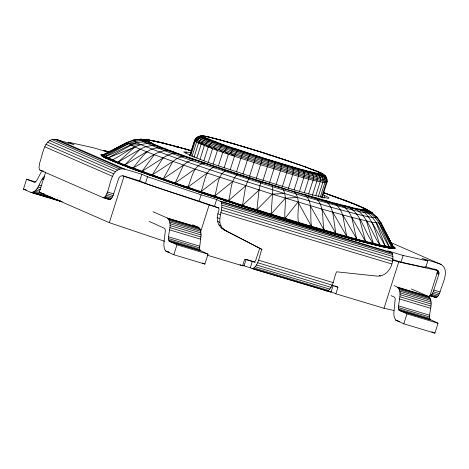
<?xml version="1.0" encoding="UTF-8"?>
<svg xmlns="http://www.w3.org/2000/svg" width="469" height="469" viewBox="0 0 469 469"><rect width="100%" height="100%" fill="white"/><g stroke="black" fill="none" stroke-linecap="round" stroke-linejoin="round"><path stroke-width="0.7" d="M195.028 139.486L195.022 139.78C216.057 149.922 238.961 155.872 261.016 163.452C282.924 169.749 304.598 178.062 327.128 181.62C327.503 172.51 315.713 171.613 309.587 168.418C291.313 161.699 272.77 155.708 254.192 149.904C238.674 145.197 223.185 140.307 207.368 136.708C202.86 135.207 196.183 135.26 194.494 140.741L189.716 155.808M392.952 246.465L394.452 247.491L394.599 248.177L391.75 248.464L383.15 246.917L360.849 241.377L292.422 221.808L285.152 219.533L284.988 218.378C283.968 208.67 287.896 196.64 282.379 187.934C245.662 176.614 209.068 164.871 172.973 151.692C164.941 148.544 156.664 145.847 149.078 141.697C132.938 134.738 117.731 149.001 103.678 154.53L100.97 154.811L101.263 155.52L102.875 156.646L105.812 158.182L130.417 168.131L171.361 182.752L237.097 204.572L305.559 225.753L351.785 239.02L383.15 246.917L391.75 248.464L395.162 248.324L394.875 247.609L392.899 246.366L395.162 248.324L394.136 247.89L393.075 246.665L380.775 223.35L377.111 217.933L372.292 213.524L363.856 208.471L358.052 205.598L323.176 192.442C339.591 199.196 357.478 203.229 372.45 213.032L372.292 213.524C357.255 212.316 342.816 206.811 328.206 203.265C301.485 195.702 274.94 187.547 248.482 179.117C212.135 166.448 174.245 156.716 139.662 139.727L139.821 139.24C157.596 139.868 174.538 146.621 191.692 150.748M196.992 137.253L194.488 141.034L189.927 155.415M326.16 177.868L326.811 178.654C304.674 175.16 283.376 166.987 261.843 160.803C240.169 153.351 217.657 147.501 196.986 137.54L199.97 136.274L201.606 136.192L224.651 145.179L265.132 158.604L304.399 170.294L323.809 174.896L320.562 172.879L325.099 175.898L323.809 174.896C302.968 171.607 282.924 163.91 262.652 158.094C242.25 151.077 221.063 145.572 201.606 136.192L202.239 135.846L207.368 136.708L218.402 139.516C211.882 138.091 205.123 134.92 198.41 136.444L198.405 136.731C218.742 146.527 240.884 152.284 262.206 159.618C283.387 165.698 304.34 173.741 326.119 177.176L327.139 180.254C304.744 176.719 283.194 168.453 261.415 162.198C239.483 154.659 216.707 148.737 195.796 138.66L196.482 138.291M195.18 140.659L194.488 141.034C215.564 151.188 238.51 157.156 260.606 164.754C282.561 171.056 304.27 179.387 326.84 182.951L326.846 182.658L322.062 198.018M327.128 181.62L327.133 181.321L326.84 182.951M149.206 140.307L153.65 141.028L145.542 139.481L144.165 139.557L144.012 140.032C169.884 153.328 198.563 160.668 225.882 170.54C248.412 178.085 271.117 185.062 293.987 191.452C301.936 199.126 296.238 212.891 298.542 222.482L298.882 223.69L251.097 209.022L251.214 208.447C218.402 196.787 184.956 186.879 152.226 174.931C136.057 168.576 118.897 163.962 103.825 155.204L103.678 154.53L127.24 142.336L133.348 140.043L139.821 139.24L148.134 139.791L163.798 143.268L155.544 141.503M224.112 167.902L228.456 154.201L230.302 153.392L232.513 149.887L233.392 149.165L235.022 148.767L268.843 160.04L267.711 165.557L262.968 180.559M268.93 155.216L268.954 154.694L266.644 153.826L238.633 145.296L260.406 151.845L286.887 160.58L268.954 154.694M261.948 249.408L226.31 230.906C213.524 224.428 224.012 211.654 221.35 201.91L216.649 199.472L201.107 194.805L147.547 176.754L141.808 174.251L124.977 169.198L57.253 139.656C44.063 136.573 42.878 154.43 39.801 162.485L38.991 167.462L39.472 169.626L39.994 170.112L103.127 197.648L109.341 199.518L110.01 199.548L111.581 198.287L113.117 195.579L118.721 178.197L120.375 176.127L122.878 175.816L139.703 180.876L145.443 183.379C169.608 192.226 194.699 199.096 218.724 208.048C219.445 209.948 218.349 211.959 217.874 213.782C215.98 219.768 218.349 226.89 224.012 229.904L261.948 249.408C259.076 255.552 259.193 264.58 252.938 268.667L242.104 265.167M251.935 268.614L327.526 291.067C333.787 286.987 333.664 277.953 336.543 271.809L376.701 276.077C388.291 277.085 394.974 263.091 392.283 253.248L387.582 250.815L403.123 255.482L427.792 260.928L425.694 267.547L401.024 262.101L392.236 259.463M149.177 221.386L164.906 228.544L165.358 231.012L163.951 241.893L163.904 245.879L164.472 248.986L165.616 250.974L173.817 254.743L204.894 264.076L208.048 254.145L176.965 244.812L168.969 241.019C166.941 233.791 173.53 224.211 167.497 218.073L152.988 211.742M208.048 254.145L200.046 250.358L199.595 247.89L201.101 234.928L200.474 229.916L198.575 227.406L192.642 224.815M391.035 295.64L394.329 297.076L395.238 298.653L393.837 313.052L394.101 316.634L395.601 320.051L403.803 323.815L434.88 333.154L438.034 323.223L406.951 313.89L398.955 310.097C396.827 302.675 405.286 288.798 394.183 285.709M438.034 323.223L430.032 319.43C428.004 312.202 434.593 302.622 428.56 296.478L411.413 288.998M260.817 181.784L270.443 184.253L272.536 185.448L272.8 189.886L271.07 215.201L256.766 210.739L259.04 190.039L260.817 181.784C240.855 174.638 220.231 169.104 200.439 161.436C191.1 158.639 181.831 155.585 172.973 151.692C157.648 146.504 145.578 162.485 132.95 167.908L129.983 168.054L110.033 160.111L112.537 159.8C125.68 153.592 139.017 139.838 154.881 144.575M102.916 154.817L103.057 155.491C128.682 169.033 157.144 176.549 184.264 186.592C210.939 196.124 238.281 203.587 265.02 212.779L265.067 213.407M129.983 168.054L183.344 186.908L242.379 206.19L245.744 185.824L249.051 178.05M427.792 260.928L422.053 258.425L438.878 263.478C451.624 268.221 442.109 283.698 440.074 291.911L438.714 295.083L436.34 297.563L430.126 295.693L431.697 294.432L433.233 291.724L438.837 274.342L438.943 272.559L438.193 271.006L436.78 270.097L425.559 266.726M385.284 232.008L393.532 247.339L389.633 247.356L380.306 245.592L340.447 235.25L284.988 218.935L237.384 204.05L228.585 200.668L223.649 199.624C221.849 200.31 228.661 202.907 228.585 200.668C231.293 191.944 230.168 181.016 237.361 174.286M223.649 199.624C214.82 196.47 206.032 193.175 196.968 190.86L196.2 191.223L213.899 196.998L214.62 196.13C217.921 187.676 216.871 175.57 225.882 170.54M318.222 196.916L322.783 182.535C323.716 179.633 322.649 176.197 320.063 174.509L320.169 174.116C323.886 175.025 325.984 179.34 324.8 182.887L320.239 197.273M262.652 158.094L256.262 178.449M58.871 200.374L61.972 201.729L30.89 192.396L23.45 189.148L26.598 179.217L35.58 181.913M164.683 241.318L109.324 222.664L39.308 192.12L45.669 172.059M67.923 143.532L68.345 142.207L93.014 147.653L108.55 152.319L104.634 150.608L103.637 150.561L109.242 152.243M103.127 197.648L103.796 197.684L105.367 196.417L107.524 192.032C110.596 183.977 111.786 166.12 124.977 169.198M394.599 248.177L394.118 248.605L393.339 248.406L391.82 246.893L380.775 223.35L372.017 222.288L351.709 217.364L321.834 209.063L272.284 194.178L194.899 169.092L154.272 154.735L134.838 147.049L107.53 158.153L106.211 158.241L101.263 155.52L103.825 155.204L127.07 142.869L127.24 142.336L128.799 142.248M109.324 222.664L124.027 176.321L122.69 175.74M139.703 180.876L141.808 174.251M145.443 183.379L147.547 176.754M185.888 153.322L186.31 151.997L191.293 153.052M190.596 155.925L195.163 141.544C196.23 138.033 200.228 135.869 203.751 136.913L201.611 135.922L199.97 136.274C219.897 145.871 241.594 151.51 262.482 158.692C283.235 164.654 303.76 172.533 325.099 175.898M191.944 156.64L196.505 142.259C197.555 138.795 201.465 136.538 204.971 137.569L202.227 136.661M193.949 157.561L198.51 143.174C199.536 139.774 203.329 137.376 206.823 138.419M196.804 157.983L201.148 144.282C202.356 141.075 205.768 138.443 209.291 139.457M200.058 159.272L204.402 145.572C205.85 142.64 208.781 139.692 212.346 140.665M173.817 254.743L176.965 244.812M203.886 160.726L208.23 147.032C209.971 144.458 212.346 141.105 215.951 142.031M208.254 162.333L212.598 148.638C214.661 146.51 216.42 142.699 220.067 143.543M199.008 201.43L201.107 194.805M213.114 164.08L217.464 150.379L218.806 149.412C219.855 147.207 221.931 144.71 224.651 145.179M218.419 165.938L222.763 152.243L224.352 151.352L226.762 147.917L228.737 146.897M200.585 231.979L209.145 205.006L124.027 176.321M214.544 206.096L216.649 199.472M230.138 169.936L234.94 154.958L236.997 151.405L238.533 150.232M236.429 172.035L241.224 157.051L243.071 153.427L244.343 152.167M242.924 174.163L247.708 159.179L250.34 154.137M249.561 176.309L254.327 161.318L256.467 156.118M207.708 255.329L242.614 265.812L244.712 259.193L255.23 262.353M269.605 182.611L274.33 167.609L275.092 162.632L274.969 161.94L268.843 160.04M244.015 266.005L246.114 259.38M276.1 184.598L280.82 169.59L281.353 165.551L280.972 163.769L274.969 161.94M250.229 267.869L252.334 261.251L246.805 259.592M259.656 248.406L255.558 260.776L254.368 262.013L252.902 261.497M282.397 186.492L287.104 171.478L287.427 167.374L286.788 165.516L280.972 163.769M288.429 188.268L292.773 174.568L293.395 170.435L292.351 167.157L286.788 165.516M294.127 189.916L298.472 176.221L298.988 172.053L297.616 168.682L292.351 167.157M299.439 191.416L303.783 177.722C304.545 175.189 304.557 172.012 302.523 170.065L297.616 168.682M304.311 192.753L308.655 179.058C310.367 174.796 307.529 169.532 302.523 170.065M308.684 193.914L313.028 180.219C314.617 176.115 311.832 170.81 307.019 171.302M312.307 195.573L316.868 181.192C318.34 177.264 315.66 171.935 311.058 172.375M315.789 195.661L320.134 181.966C321.335 178.431 319.43 173.917 315.555 173.167L314.605 173.272M321.593 197.408L326.154 183.027C327.333 179.557 325.269 175.992 322.279 174.239L321.787 173.536L323.809 174.896M324.003 198.27L324.841 195.62L322.895 194.84M252.938 268.667L331.038 292.14L333.137 285.521M394.001 310.49L384.023 308.285L335.851 293.817L337.95 287.198L334.708 285.785M272.536 185.448C304.375 194.365 335.827 206.348 368.564 211.261L368.716 210.792L363.856 208.471L367.637 209.93L361.617 207.239L365.539 208.793L372.45 213.032M380.775 223.35L380.945 222.816L377.275 217.423L371.331 212.14L369.156 210.962L370.715 212.393M384.023 308.285L398.726 261.942L437.929 270.601L429.37 297.575M401.024 262.101L403.123 255.482M403.803 323.815L406.951 313.89M200.087 192.448L200.984 191.633C204.713 183.273 204.414 170.253 214.738 166.841M204.044 163.241C192.794 165.24 191.915 178.795 187.799 187.225C175.746 183.719 163.933 179.498 152.226 174.931C147.471 174.955 143.666 170.382 138.865 171.343M237.384 204.05L237.097 204.572M193.932 159.771L191.375 160.181L187.407 161.998L183.467 165.17L175.195 182.945L194.899 169.092M30.89 192.396C39.126 192.108 39.132 180.108 44.795 176.151M184.499 156.47L181.603 156.763L177.159 158.416L172.809 161.447L163.3 178.836L183.467 165.17M41.483 171.648L36.482 180.958L34.77 182.476L26.598 179.217M175.852 153.381L172.651 153.562L167.767 155.057L163.042 157.953L152.226 174.931L172.809 161.447M154.272 154.735L142.078 171.279L163.042 157.953M251.214 208.447C262.875 210.364 273.468 216.068 284.988 218.378L298.02 202.039L312.12 227.629L351.785 239.02L381.262 246.407L379.902 244.924C371.507 232.859 367.778 216.508 354.828 208.23L334.35 203.071L293.987 191.452M168.09 150.531C165.211 148.075 161.189 147.841 157.566 147.94C145.572 148.362 140.243 160.31 132.95 167.908L140.307 171.208M265.02 212.779L271.082 214.104L285.322 198.194L297.545 197.449L330.88 207.181L356.809 214.151L368.693 216.913L377.111 217.933L377.275 217.423L376.103 216.485L376.906 217.675M161.295 147.958L159.724 146.598L155.538 145.683L151.604 145.583L145.701 146.691L140.09 149.253L124.936 164.853L122.175 165.065M210.135 195.215L209.526 195.632M256.953 209.696L272.284 194.178L284.454 193.48L297.545 197.449M242.743 205.205L259.04 190.039M228.585 200.668L245.744 185.824M214.62 196.13L232.542 181.573M103.825 155.204C118.698 150.08 134.656 135.201 151.317 142.934C134.779 138.115 120.351 152.062 105.361 156.312L103.262 156.681L101.709 155.561L101.562 154.876L102.013 154.524L103.79 154.629M200.984 191.633L219.568 177.335M206.976 173.161L187.799 187.225L196.968 190.86M184.264 186.592L183.344 186.908M146.592 151.821L124.936 164.853L131.531 167.961M140.09 149.253L118.106 162.139L115.503 162.409M197.666 137.177L199.073 136.368M108.275 157.848L130.892 145.238L140.653 144.575C187.647 163.476 236.159 178.308 284.454 193.48M105.361 156.312L128.295 143.842L136.637 142.723L140.653 144.575M106.199 153.615L111.939 150.537M113.217 149.857L127.24 142.336M108.151 152.671L110.731 151.37M172.141 182.459L171.079 182.728M317.619 173.987L318.164 173.741L320.063 174.509M160.703 178.496L159.507 178.712M150.062 174.732L148.737 174.908M393.385 246.665L394.136 247.89L391.75 248.464L376.144 245.058L357.384 240.286L305.208 225.425L242.432 206.055L183.848 186.85L130.857 168.125L106.739 158.27L102.248 155.597L102.101 154.917L104.927 154.301L103.678 154.53M101.562 154.876L103.86 154.659M271.082 214.104L311.615 226.375L356.651 239.131L379.902 244.924L389.194 246.676L393.075 246.665L380.945 222.816L379.72 221.843M213.037 138.578L214.362 138.443M209.409 137.657L210.816 137.546M175.998 146.973L178.589 147.102L161.629 142.981M186.31 151.997L183.602 151.938C204.543 162.778 228.022 168.359 250.206 176.309C276.165 184.112 301.884 193.287 328.552 198.387L328.974 197.713L324.841 195.62M429.457 295.663L436.34 297.563M103.362 154.688L100.97 154.811L101.709 155.561M392.875 248.124L388.086 247.902L380.846 246.131M103.262 156.681L102.875 156.646L110.532 160.216M284.988 218.378C303.238 224.833 322.109 229.212 340.447 235.25C353.767 238.064 366.565 242.807 379.902 244.924C375.306 231.979 372.761 215.992 359.283 209.145L354.828 208.23L360.813 210.323M143.936 139.481L141.245 139.158L133.348 140.043L133.184 140.553L136.637 142.723M201.606 136.192L203.992 136.168L203.493 135.975M201.611 135.922L203.259 136.209L202.239 135.846M201.91 136.051L203.177 136.274M145.097 140.893L149.078 141.697L148.192 140.882L144.165 139.557L150.49 140.542L148.134 139.791M144.012 140.032L148.192 140.882L148.661 140.495L145.542 139.481M39.308 192.12L40.733 192.431M151.915 140.501L158.106 141.937L156.839 141.585M219.087 139.674L237.935 145.091M162.854 143.045L187.5 149.558L177.874 147.002M191.651 150.801L186.721 149.459L191.528 150.83M219.046 139.692L238.07 145.103M394.452 247.491L394.875 247.609L392.899 246.366M305.038 224.979L305.366 225.63L312.12 227.629M104.634 150.608L109.535 152.085M57.253 139.656L74.084 144.71L68.345 142.207M220.565 201.183L391.504 252.521M221.35 201.91L392.283 253.248M221.866 203.265L392.799 254.603M222.077 205.152L393.016 256.496M221.972 207.45L392.911 258.788M209.145 205.006L218.935 207.943M392.43 260.055L398.726 261.942M221.556 209.995L392.494 261.333M220.858 212.615L391.797 263.953M39.994 170.112L43.453 171.144M107.524 192.032L113.738 193.896M433.854 290.041L440.074 291.911M106.903 193.709L113.117 195.579M433.233 291.724L439.447 293.588M106.164 195.204L112.384 197.074M432.5 293.219L438.714 295.083M43.084 177.669L44.461 178.085M105.367 196.417L111.581 198.287M431.697 294.432L437.917 296.297M104.558 197.261L110.772 199.132M430.888 295.277L437.102 297.141M42.228 179.082L43.611 179.498M103.796 197.684L110.01 199.548M167.497 218.073L198.575 227.406M397.483 287.145L428.56 296.478M168.254 218.589L199.331 227.922M398.24 287.667L429.323 297M168.893 219.433L199.97 228.766M398.879 288.505L429.956 297.844M169.397 220.577L200.474 229.916M399.383 289.654L430.46 298.988M169.76 222.007L200.838 231.34M399.746 291.085L430.823 300.418M169.966 223.69L201.049 233.023M399.951 292.767L431.034 302.1M39.126 185.108L41.196 185.73M170.024 225.589L201.101 234.928M400.01 294.667L431.087 304M38.077 186.984L40.844 187.811M169.919 227.676L201.002 237.009M399.91 296.748L430.988 306.081M36.992 188.638L40.451 189.675M169.667 229.898L200.744 239.231M399.652 298.97L430.73 308.303M35.896 190.033L39.349 191.071M34.8 191.147L44.467 194.049M33.727 191.95L52.376 197.555M23.45 189.148L26.211 189.974M258.53 260.184L333.119 282.59M32.707 192.431L58.953 200.316M31.757 192.583L62.143 201.711M257.598 262.704L332.187 285.111M331.642 285.304L337.95 287.198M168.658 236.833L199.735 246.172M398.644 305.911L429.721 315.244M168.518 238.557L199.595 247.89M256.496 264.95L331.085 287.35M398.503 307.635L429.581 316.968M168.623 239.993L199.7 249.326M398.609 309.065L429.686 318.398M255.294 266.767L329.883 289.174M168.969 241.019L200.046 250.358M398.955 310.097L430.032 319.43M169.526 241.564L200.603 250.897M399.512 310.642L430.589 319.975M254.081 268.034L328.669 290.44M165.616 250.974L168.383 251.806M395.601 320.051L397.677 320.673M166.378 251.495L169.139 252.328M396.364 320.573L399.817 321.611M278.674 217L278.791 217.581L285.152 219.533M256.766 210.739L237.15 204.525M242.379 206.19L251.097 209.022M323.516 192.7C335.376 196.921 347.482 200.773 358.849 206.161M291.179 162.028L287.503 160.791L301.813 165.709L300.887 165.27M366.74 242.907L365.896 242.115L351.709 217.364L349.165 212.181L345.641 208.037L342.839 205.967L334.35 203.071L337.369 205.815L340.488 209.848L342.687 214.937L357.724 240.544M334.854 203.822L325.433 200.609L328.206 203.265L330.88 207.181L332.691 212.164L347.652 237.812M326.008 201.365L315.649 197.83C324.847 205.686 321.793 219.486 324.079 230.021L324.741 231.323M374.608 244.865L373.33 243.399C363.235 231.235 360.796 208.265 342.282 205.176L342.839 205.967M316.399 198.622L305.126 194.764C313.691 202.608 309.37 216.309 311.615 226.375M355.889 209.238L349.141 206.905L349.88 207.779M390.671 248.189L389.194 246.676C380.459 233.955 376.548 213.372 359.283 209.145L364.272 209.678L368.564 211.261M302.487 165.95L317.572 171.584L320.902 173.278M391.82 246.893C383.443 234.113 379.374 214.087 362.443 209.625L364.595 211.027M368.716 210.792L364.747 209.291L364.272 209.678L367.186 211.343M358.052 205.598L364.167 208.5M323.176 174.966L321.546 174.28L321.927 174.837M390.601 242.414L441.182 264.539M433.925 268.854L437.929 270.601M437.325 271.141L438.667 271.727M437.606 271.979L438.943 272.559M424.416 266.99L425.694 267.547M436.991 272.577L439.002 273.45M436.827 273.462L438.837 274.342M432.318 296.062L435.678 297.528M379.204 275.426L380.353 275.924M54.738 139.27L122.456 168.811M52.17 139.586L119.894 169.127M217.874 213.782L220.172 214.779M49.743 140.583L117.461 170.13M47.604 142.195L115.327 171.736M217.2 217.575L219.498 218.577M45.915 144.311L113.639 173.852M217.54 221.362L219.838 222.365M44.784 146.785L112.507 176.326M218.871 224.856L221.163 225.859M221.081 227.776L223.379 228.778M224.012 229.904L226.31 230.906M431.785 331.8L434.88 333.154M330.663 291.554L335.851 293.817M328.488 291.026L331.038 292.14M324.824 290.276L326.53 291.02M105.988 198.053L109.341 199.518M240.017 264.68L242.614 265.812M202.415 262.998L204.894 264.076M318.709 172.029L320.104 172.645M376.988 245.522L375.628 244.519M316.247 170.992L318.715 172.51M313.192 169.784L314.441 170.347M309.587 168.418L310.742 168.946M369.666 243.733L368.388 242.749M367.245 210.083L368.517 210.669M305.471 166.905L306.521 167.392M361.236 241.558L360.057 240.597M320.562 172.879L323.194 174.151M351.785 239.02L350.718 238.088M295.88 163.517L296.684 163.916M123.81 165.006L118.106 162.139L134.838 147.049L127.07 142.869M341.391 236.142L340.447 235.25M324.612 175.939L326.119 177.176L324.472 175.142M330.153 232.952L329.344 232.096M112.537 159.8L117.215 162.385M318.175 229.482L317.501 228.661M351.433 202.866L352.993 203.845M386.638 247.521L385.207 246.02L372.017 222.288M344.639 200.286L345.788 201.037M336.877 197.437L337.915 198.147M230.302 153.392L234.482 156.241M224.352 151.352L228.456 154.201M218.806 149.412L222.763 152.243M213.723 147.594L217.464 150.379M292.422 221.808L292.058 221.081M209.156 145.918L212.598 148.638M205.158 144.405L208.23 147.032M336.625 234.723L321.834 209.063M201.776 143.068L204.402 145.572M199.038 141.919L201.148 144.282M310.232 205.674L324.079 230.021M380.945 222.816L393.075 246.665M379.216 223.437L389.194 246.676M376.285 223.08L385.207 246.02M366.453 221.057L373.33 243.399M359.659 219.41L365.556 241.459M351.709 217.364L356.651 239.131M342.687 214.937L346.708 236.429M332.691 212.164L335.816 233.386"/></g></svg>
